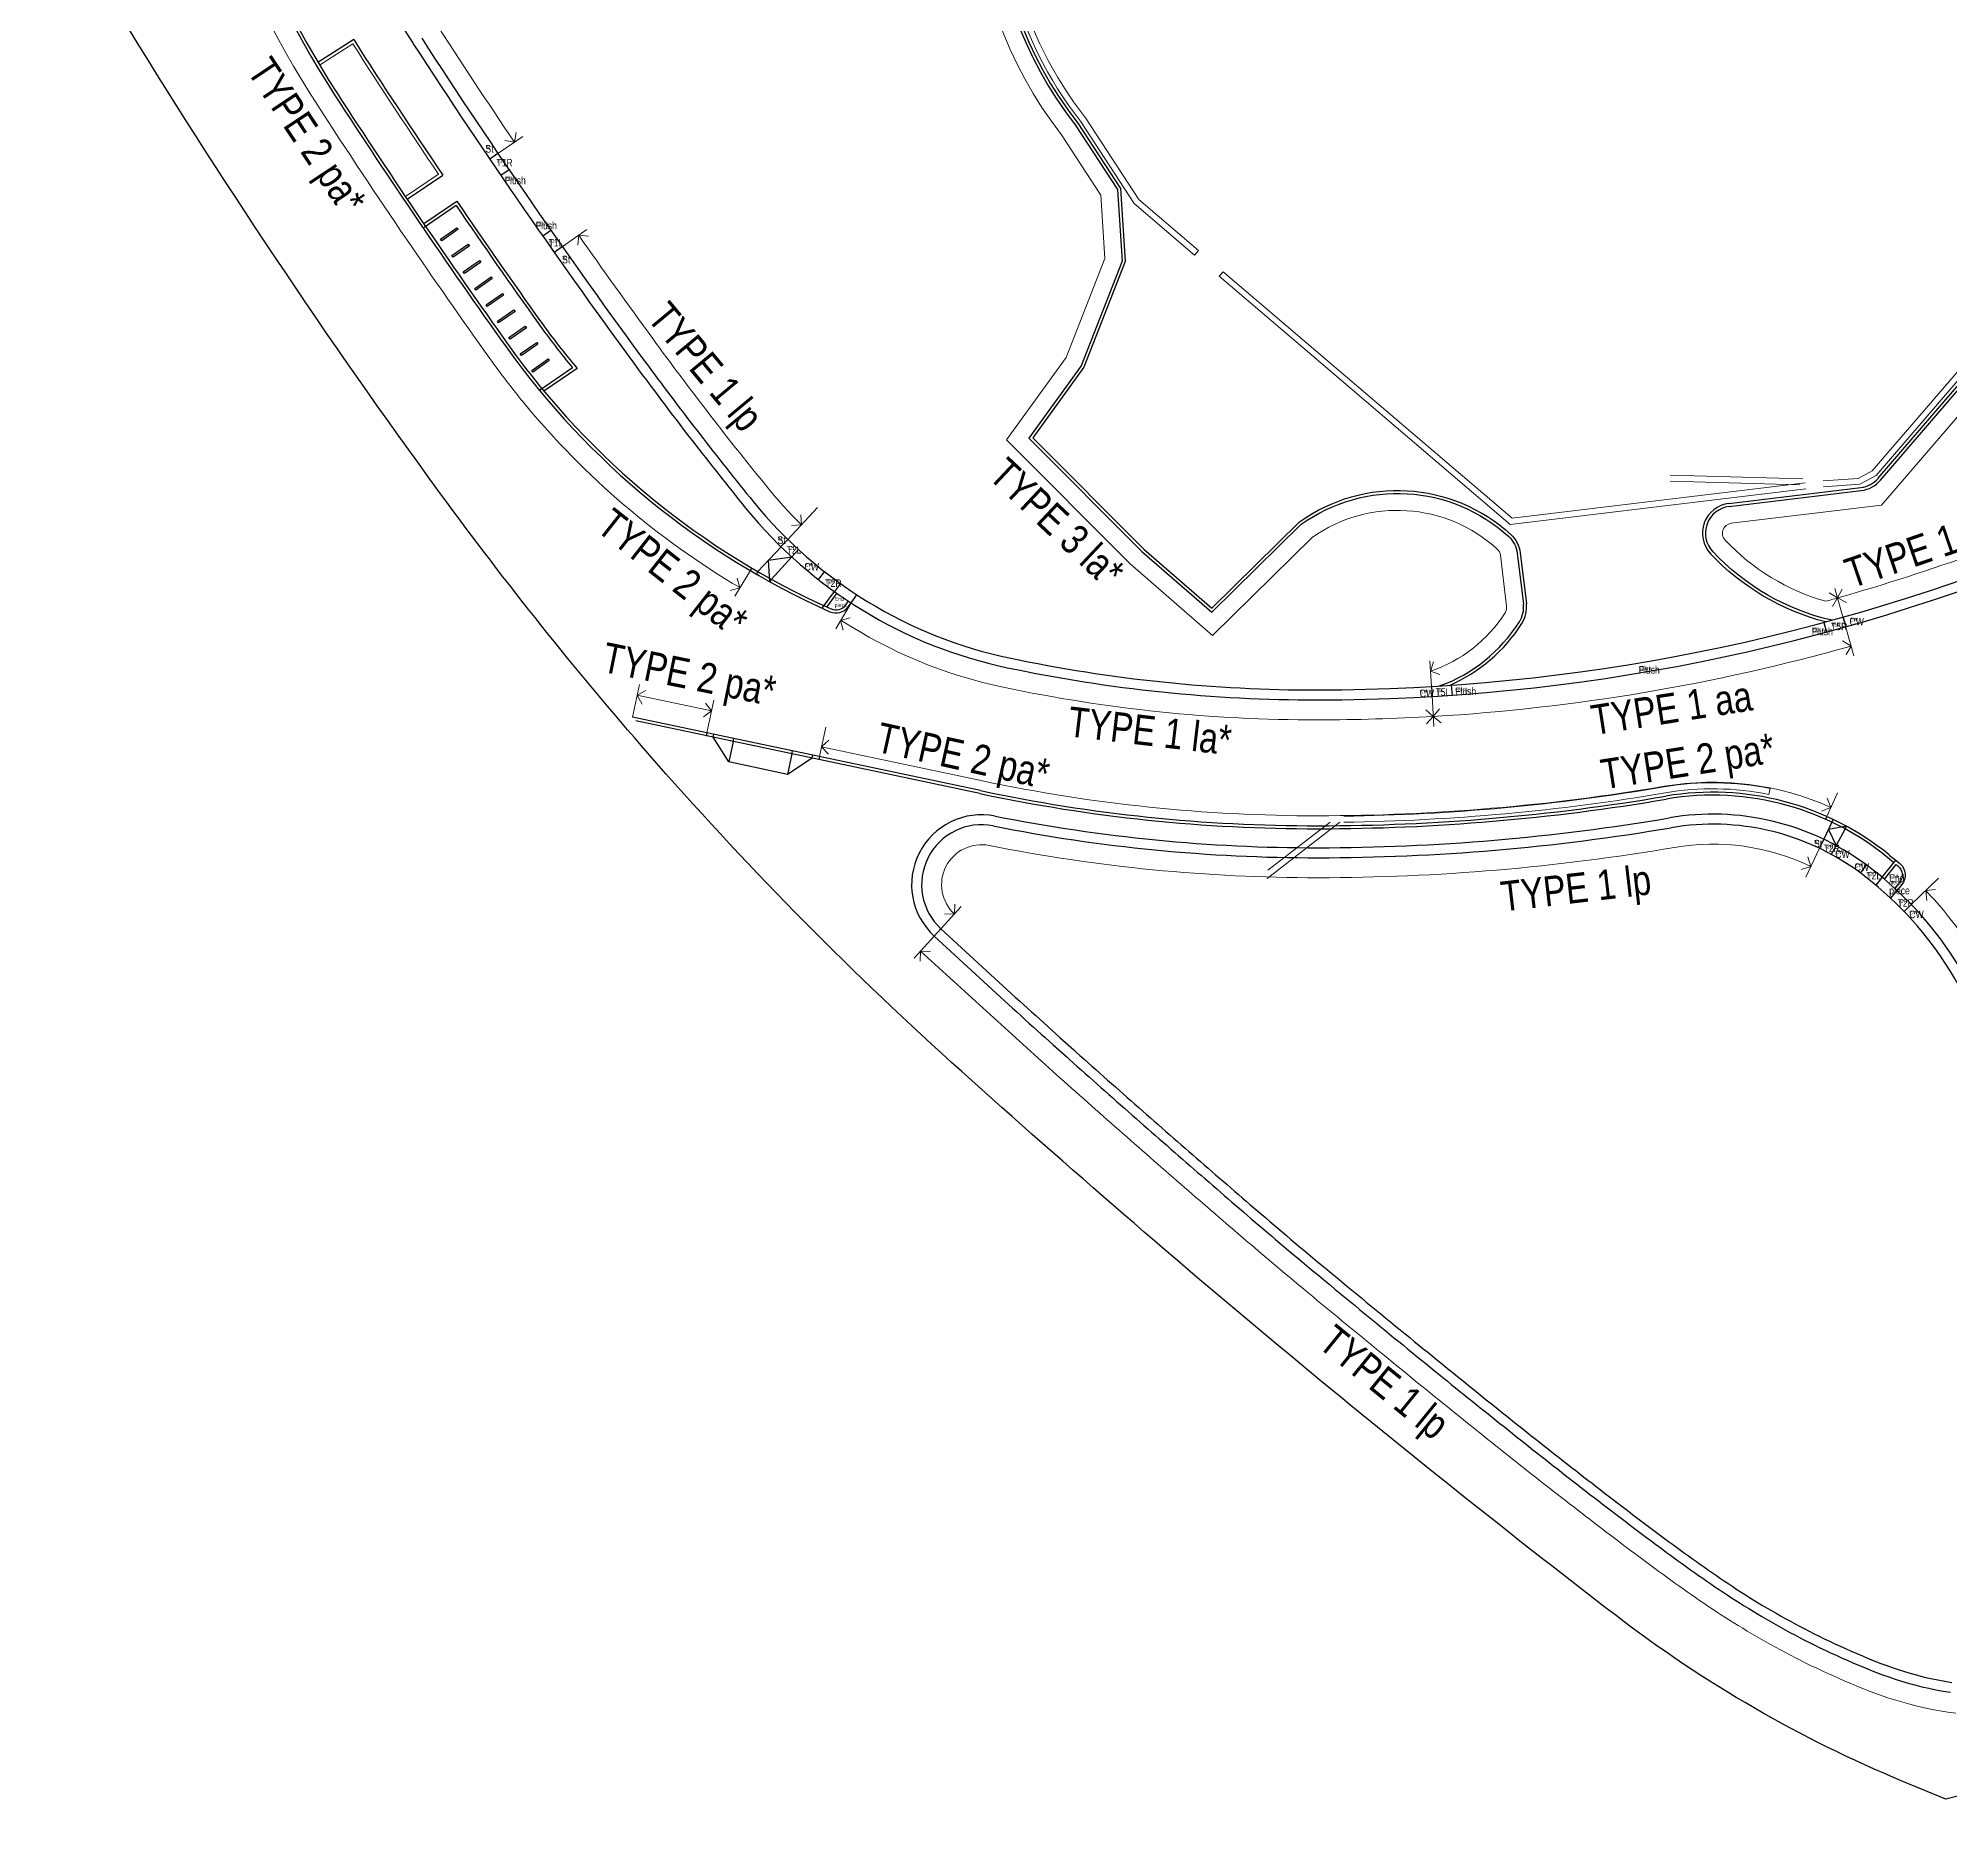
# Model space of a CAD drawing. Extents: x 832756 to 834508, y 817753 to 818399.
# Drawn here: x 833954.7 to 834050.4, y 817753.4 to 817843.3 of the extents above; entities that cross this region are included whole.
import ezdxf

# ---------------------------------------------------------------- set-up
doc = ezdxf.new("R2010")
doc.units = 0
doc.header["$MEASUREMENT"] = 0
doc.linetypes.add('ACAD_ISO02W100', pattern=[15, 12, -3])
for name, color, linetype, lineweight in [('000-PAV-Concrete-b', 1, 'Continuous', 25), ('000-PAV-Tree pits-b', 5, 'Continuous', 9), ('000-West8 - Transition pieces', 2, 'Continuous', 30), ('000-West8 - Transition pieces @ 0.25', 2, 'Continuous', 30), ('000-West8 - Transition pieces @ 0.5', 2, 'Continuous', 30), ('020-gutter-b-a', 8, 'ACAD_ISO02W100', 9), ('KERBS TYPE', 3, 'Continuous', 0)]:
    doc.layers.add(name, color=color, linetype=linetype, lineweight=lineweight)
doc.layers.add('bike station', color=1, linetype='Continuous')
doc.styles.add('base plan(mm)$0$SWIS721 LT', font='swiss.ttf')
doc.styles.add('W8 TOPO wkcd', font='swissc.ttf', dxfattribs={"height": 1.1})
doc.linetypes.add('FENCELINE1', pattern='A,6.35,-2.54,[133,ltypeshp.shx,S=2.54,R=0,X=-2.54,Y=0],-2.54,25.4', length=36.83)

# ---------------------------------------------------------------- blocks, each defined once
blk = doc.blocks.new('*U143')
at = {"layer": '000-West8 - Transition pieces @ 0.25', "insert": (0, 0), "char_height": 0.1875, "attachment_point": 1, "style": 'W8 TOPO wkcd'}
blk.add_mtext_dynamic_manual_height_columns('CW', width=0.37325, gutter_width=1.375, heights=[0.202], dxfattribs=at)
at = {"layer": '000-West8 - Transition pieces @ 0.5', "insert": (0, 0), "char_height": 0.375, "attachment_point": 1, "style": 'W8 TOPO wkcd'}
blk.add_mtext_dynamic_manual_height_columns('CW', width=0.74649, gutter_width=2.75, heights=[0.405], dxfattribs=at)
blk = doc.blocks.new('CW')
at = {"layer": '000-West8 - Transition pieces'}
blk.add_blockref('*U143', (0, 0), dxfattribs=at)
blk = doc.blocks.new('*U142')
at = {"layer": '000-West8 - Transition pieces @ 0.25', "insert": (0, 0), "char_height": 0.1875, "attachment_point": 1, "style": 'W8 TOPO wkcd'}
blk.add_mtext_dynamic_manual_height_columns('T2R', width=0.39888, gutter_width=1.375, heights=[0.205], dxfattribs=at)
at = {"layer": '000-West8 - Transition pieces @ 0.5', "insert": (0, 0), "char_height": 0.375, "attachment_point": 1, "style": 'W8 TOPO wkcd'}
blk.add_mtext_dynamic_manual_height_columns('T2R', width=0.79776, gutter_width=2.75, heights=[0.411], dxfattribs=at)
blk = doc.blocks.new('T2R')
at = {"layer": '000-West8 - Transition pieces'}
blk.add_blockref('*U142', (0, 0), dxfattribs=at)
blk = doc.blocks.new('*U137')
at = {"layer": '000-West8 - Transition pieces @ 0.25', "insert": (0, 0), "char_height": 0.1875, "attachment_point": 1, "style": 'W8 TOPO wkcd'}
blk.add_mtext_dynamic_manual_height_columns('St', width=0.37325, gutter_width=1.375, heights=[0.202], dxfattribs=at)
at = {"layer": '000-West8 - Transition pieces @ 0.5', "insert": (0, 0), "char_height": 0.375, "attachment_point": 1, "style": 'W8 TOPO wkcd'}
blk.add_mtext_dynamic_manual_height_columns('St', width=0.74649, gutter_width=2.75, heights=[0.405], dxfattribs=at)
blk = doc.blocks.new('St')
at = {"layer": '000-West8 - Transition pieces'}
blk.add_blockref('*U137', (0, 0), dxfattribs=at)
blk = doc.blocks.new('*U141')
at = {"layer": '000-West8 - Transition pieces @ 0.25', "insert": (0, 0), "char_height": 0.1875, "attachment_point": 1, "style": 'W8 TOPO wkcd'}
blk.add_mtext_dynamic_manual_height_columns('T2L', width=0.37325, gutter_width=1.375, heights=[0.202], dxfattribs=at)
at = {"layer": '000-West8 - Transition pieces @ 0.5', "insert": (0, 0), "char_height": 0.375, "attachment_point": 1, "style": 'W8 TOPO wkcd'}
blk.add_mtext_dynamic_manual_height_columns('T2L', width=0.74649, gutter_width=2.75, heights=[0.405], dxfattribs=at)
blk = doc.blocks.new('T2L')
at = {"layer": '000-West8 - Transition pieces'}
blk.add_blockref('*U141', (0, 0), dxfattribs=at)
blk = doc.blocks.new('*U157')
at = {"layer": '000-West8 - Transition pieces @ 0.25', "insert": (834047.343, 817801.438), "char_height": 0.1875, "attachment_point": 1, "style": 'W8 TOPO wkcd'}
blk.add_mtext_dynamic_manual_height_columns('End piece', width=0.37325, gutter_width=1.375, heights=[0.613], dxfattribs=at)
at = {"layer": '000-West8 - Transition pieces @ 0.5', "insert": (834047.343, 817801.438), "char_height": 0.375, "attachment_point": 1, "style": 'W8 TOPO wkcd'}
blk.add_mtext_dynamic_manual_height_columns('End piece', width=0.74649, gutter_width=2.75, heights=[1.226], dxfattribs=at)
blk = doc.blocks.new('*U150')
at = {"layer": '000-West8 - Transition pieces @ 0.25', "insert": (0, 0), "char_height": 0.1875, "attachment_point": 1, "style": 'W8 TOPO wkcd'}
blk.add_mtext_dynamic_manual_height_columns('T5L', width=0.39888, gutter_width=1.375, heights=[0.205], dxfattribs=at)
at = {"layer": '000-West8 - Transition pieces @ 0.5', "insert": (0, 0), "char_height": 0.375, "attachment_point": 1, "style": 'W8 TOPO wkcd'}
blk.add_mtext_dynamic_manual_height_columns('T5L', width=0.79776, gutter_width=2.75, heights=[0.411], dxfattribs=at)
blk = doc.blocks.new('T5L')
at = {"layer": '000-West8 - Transition pieces'}
blk.add_blockref('*U150', (0, 0), dxfattribs=at)
blk = doc.blocks.new('*U152')
at = {"layer": '000-West8 - Transition pieces @ 0.25', "insert": (0, 0), "char_height": 0.1875, "attachment_point": 1, "style": 'W8 TOPO wkcd'}
blk.add_mtext_dynamic_manual_height_columns('T5R', width=0.39888, gutter_width=1.375, heights=[0.205], dxfattribs=at)
at = {"layer": '000-West8 - Transition pieces @ 0.5', "insert": (0, 0), "char_height": 0.375, "attachment_point": 1, "style": 'W8 TOPO wkcd'}
blk.add_mtext_dynamic_manual_height_columns('T5R', width=0.79776, gutter_width=2.75, heights=[0.411], dxfattribs=at)
blk = doc.blocks.new('T5R')
at = {"layer": '000-West8 - Transition pieces'}
blk.add_blockref('*U152', (0, 0), dxfattribs=at)
blk = doc.blocks.new('*U138')
at = {"layer": '000-West8 - Transition pieces @ 0.25', "insert": (0, 0), "char_height": 0.1875, "attachment_point": 1, "style": 'W8 TOPO wkcd'}
blk.add_mtext_dynamic_manual_height_columns('Flush', width=0.37325, gutter_width=1.375, heights=[0.202], dxfattribs=at)
at = {"layer": '000-West8 - Transition pieces @ 0.5', "insert": (0, 0), "char_height": 0.375, "attachment_point": 1, "style": 'W8 TOPO wkcd'}
blk.add_mtext_dynamic_manual_height_columns('Flush', width=0.74649, gutter_width=2.75, heights=[0.405], dxfattribs=at)
blk = doc.blocks.new('Flush')
at = {"layer": '000-West8 - Transition pieces'}
blk.add_blockref('*U138', (0, 0), dxfattribs=at)
blk = doc.blocks.new('*U139')
at = {"layer": '000-West8 - Transition pieces @ 0.25', "insert": (0, 0), "char_height": 0.1875, "attachment_point": 1, "style": 'W8 TOPO wkcd'}
blk.add_mtext_dynamic_manual_height_columns('T1L', width=0.39888, gutter_width=1.375, heights=[0.205], dxfattribs=at)
at = {"layer": '000-West8 - Transition pieces @ 0.5', "insert": (0, 0), "char_height": 0.375, "attachment_point": 1, "style": 'W8 TOPO wkcd'}
blk.add_mtext_dynamic_manual_height_columns('T1L', width=0.79776, gutter_width=2.75, heights=[0.411], dxfattribs=at)
blk = doc.blocks.new('T1L')
at = {"layer": '000-West8 - Transition pieces'}
blk.add_blockref('*U139', (0, 0), dxfattribs=at)
blk = doc.blocks.new('*U140')
at = {"layer": '000-West8 - Transition pieces @ 0.25', "insert": (0, 0), "char_height": 0.1875, "attachment_point": 1, "style": 'W8 TOPO wkcd'}
blk.add_mtext_dynamic_manual_height_columns('T1R', width=0.39888, gutter_width=1.375, heights=[0.205], dxfattribs=at)
at = {"layer": '000-West8 - Transition pieces @ 0.5', "insert": (0, 0), "char_height": 0.375, "attachment_point": 1, "style": 'W8 TOPO wkcd'}
blk.add_mtext_dynamic_manual_height_columns('T1R', width=0.79776, gutter_width=2.75, heights=[0.411], dxfattribs=at)
blk = doc.blocks.new('T1R')
at = {"layer": '000-West8 - Transition pieces'}
blk.add_blockref('*U140', (0, 0), dxfattribs=at)
blk = doc.blocks.new('A$C1F770982')
at = {"layer": '020-gutter-b-a', "color": 2, "linetype": 'FENCELINE1', "ltscale": 4e-05}
for points in [[(834002.998, 817853.989, 0.20951), (834006.849, 817839.137), (834009.536, 817835.008), (834012.556, 817832.432)], [(834003.295, 817853.948, 0.209794), (834007.093, 817839.312), (834009.764, 817835.208), (834012.751, 817832.66)]]:
    blk.add_lwpolyline(points, format="xyb", dxfattribs=at)
for points in [[(834057.614, 817834.556), (834046.489, 817821.632), (834045.787, 817821.257), (834044.027, 817821.139)], [(834057.841, 817834.361), (834046.68, 817821.394), (834045.871, 817820.962), (834044.047, 817820.839)], [(834012.751, 817832.66), (834012.556, 817832.432)], [(834013.795, 817831.374), (834013.99, 817831.603)], [(834013.795, 817831.374), (834018.997, 817826.936)], [(834013.99, 817831.603), (834019.192, 817827.165)], [(834018.997, 817826.936), (834028.362, 817818.946)], [(834019.192, 817827.165), (834028.457, 817819.26)], [(834028.362, 817818.946), (834043.161, 817820.732)], [(834028.457, 817819.26), (834043.125, 817821.03)], [(834042.863, 817820.936), (834036.368, 817821.123)], [(834043.023, 817821.231), (834036.376, 817821.423)], [(834041.319, 817805.435), (834041.38, 817805.729)], [(834019.839, 817804.05), (834016.189, 817801.235)], [(834019.342, 817804.046), (834016.232, 817801.647)]]:
    blk.add_lwpolyline(points, dxfattribs=at)
for centre, radius, start, end in [((834018.631, 817908.177), 103.841, 270.77635, 279.67055), ((834018.631, 817908.177), 104.141, 270.77561, 279.67055), ((834038.505, 817791.548), 14.47, 78.54066, 99.67039), ((834038.505, 817791.548), 14.17, 78.54737, 99.67039)]:
    blk.add_arc(centre, radius, start, end, dxfattribs=at)

msp = doc.modelspace()

# ---------------------------------------------------------------- linework, layer by layer
at = {"layer": '000-PAV-Concrete-b'}
for p, q in [((833970.456, 817843.219), (833968.669, 817842.075)), ((833973.13, 817835.236), (833974.913, 817836.438)), ((834039.31, 817820.001), (834045.927, 817820.799)), ((834039.328, 817819.852), (834045.945, 817820.65))]:
    msp.add_line(p, q, dxfattribs=at)
at = {"layer": '000-PAV-Concrete-b', "ltscale": 0.01}
for p, q in [((833975.583, 817834.916), (833973.933, 817833.786)), ((833975.622, 817835.124), (833973.972, 817833.995)), ((833981.419, 817826.792), (833979.762, 817825.657)), ((833981.64, 817826.761), (833979.982, 817825.626)), ((834001.84, 817805.625), (833984.416, 817809.308)), ((834001.809, 817805.478), (833984.576, 817809.121)), ((834047.344, 817802.404), (834047.675, 817802.139))]:
    msp.add_line(p, q, dxfattribs=at)
at = {"layer": '000-PAV-Concrete-b'}
for points in [[(834210.283, 817753.895), (834162.651, 817753.623), (834160.744, 817753.995), (834157.916, 817753.361), (834107.512, 817754.565), (834105.198, 817754.977), (834099.331, 817758.641), (834095.064, 817760.806), (834078.175, 817762.115), (834050.169, 817755.142), (834048.03, 817756.03, -0.065281), (834033.662, 817764.332, -0.019968), (834000.397, 817792.025, -0.029895), (833985.19, 817807.494, -0.021438), (833974.808, 817820.486, -0.020879), (833958.722, 817844.532, -0.129185), (833955.638, 817853.524), (833954.765, 817865.4), (833954.661, 817879.821), (833954.757, 818098.296, -0.191627)], [(834046.902, 817821.161), (834066.123, 817843.492, 0.414214), (834064.492, 817865.281), (834044.124, 817882.812, 0.414214), (834022.336, 817881.181), (834006.12, 817862.341, 0.334705), (834006.589, 817838.95), (834008.696, 817835.713), (834008.933, 817832.13), (834006.89, 817826.891), (834004.258, 817823.275), (834009.911, 817817.599), (834013.424, 817814.553), (834017.904, 817818.958, -0.354054), (834028.287, 817818.344, -0.179645), (834028.717, 817817.508), (834029.024, 817814.963)], [(834046.788, 817821.259), (834066.009, 817843.59, 0.414214), (834064.394, 817865.167), (834044.026, 817882.698, 0.414214), (834022.449, 817881.083), (834006.238, 817862.248, 0.334709), (834006.711, 817839.038), (834008.843, 817835.762), (834009.085, 817832.106), (834007.023, 817826.819), (834004.455, 817823.29), (834010.013, 817817.709), (834013.418, 817814.757), (834017.807, 817819.073, -0.354446), (834028.388, 817818.454, -0.179645), (834028.866, 817817.526), (834029.173, 817814.981)], [(833969.495, 817840.462, 0.011467), (833978.083, 817827.843)], [(834044.167, 817814.069, -0.142555), (834038.396, 817817.486)], [(834044.465, 817814.151, -0.148343), (834038.505, 817817.588, -0.148343)], [(833994.3, 817814.584, 0.352401), (833995.21, 817814.823), (833995.358, 817815.023)], [(833994.362, 817814.721, 0.352401), (833995.089, 817814.912), (833995.237, 817815.112)]]:
    msp.add_lwpolyline(points, format="xyb", dxfattribs=at)
at = {"layer": '000-PAV-Concrete-b', "ltscale": 0.01}
for points in [[(833973.44, 817843.016, 0.01523), (833984.808, 817826.58, 0.011467)], [(833973.86, 817843.288, 0.01523), (833985.21, 817826.877, 0.011467)], [(833969.621, 817840.543, 0.011467), (833978.205, 817827.93)], [(834003.179, 817811.781, 0.052259), (834018.731, 817810.167, 0.098675), (834056.292, 817817.691)], [(834003.282, 817812.27, 0.052259), (834018.73, 817810.667, 0.098675), (834056.1, 817818.153)], [(834001.809, 817805.478, 0.052382), (834018.737, 817803.717, 0.041971), (834036.179, 817805.201)], [(834001.84, 817805.625, 0.052382), (834018.737, 817803.867, 0.041971), (834036.153, 817805.349)], [(834002.576, 817804.351, 0.049389), (834018.738, 817802.767, 0.041971), (834036.338, 817804.264, 0.041971)], [(834002.479, 817803.86, 0.049389), (834018.738, 817802.267, 0.041971), (834036.422, 817803.771, 0.041971)], [(834047.696, 817801.927), (834047.781, 817801.857, -0.40886), (834047.859, 817801.02), (834047.623, 817800.73)], [(834047.675, 817802.139), (834047.877, 817801.972, -0.40916), (834047.975, 817800.925), (834047.733, 817800.628)]]:
    msp.add_lwpolyline(points, format="xyb", dxfattribs=at)
at = {"layer": '000-PAV-Concrete-b'}
for points in [[(833991.853, 817817.834), (833990.7, 817816.59)], [(833991.298, 817816.08), (833991.231, 817817.163), (833992.387, 817817.328)], [(833991.371, 817816.211), (833992.388, 817817.327)], [(833993.919, 817814.757), (833994.532, 817815.588)], [(833994.149, 817814.816), (833994.653, 817815.499)], [(833999.863, 817798.71), (834003.376, 817795.479), (834003.582, 817795.291), (834003.787, 817795.105), (834003.992, 817794.918), (834004.197, 817794.733), (834004.401, 817794.548), (834004.604, 817794.364), (834004.808, 817794.18), (834005.011, 817793.997), (834005.213, 817793.814), (834005.415, 817793.632), (834005.617, 817793.451), (834005.818, 817793.27), (834006.507, 817792.651), (834006.618, 817792.553), (834006.818, 817792.374), (834007.017, 817792.196), (834007.216, 817792.019), (834007.414, 817791.842), (834007.612, 817791.666), (834007.81, 817791.49), (834008.007, 817791.315), (834008.204, 817791.14), (834008.401, 817790.966), (834008.597, 817790.792), (834008.793, 817790.619), (834008.989, 817790.445), (834009.184, 817790.273), (834009.38, 817790.101), (834009.574, 817789.929), (834009.769, 817789.757), (834009.963, 817789.586), (834010.158, 817789.416), (834010.351, 817789.245), (834010.545, 817789.076), (834010.738, 817788.906), (834010.931, 817788.737), (834011.124, 817788.568), (834011.317, 817788.399), (834011.509, 817788.231), (834011.702, 817788.063), (834011.894, 817787.896), (834012.086, 817787.728), (834012.277, 817787.561), (834012.469, 817787.395), (834012.66, 817787.228), (834012.851, 817787.062), (834013.042, 817786.896), (834013.233, 817786.731), (834013.423, 817786.565), (834013.614, 817786.4), (834013.804, 817786.235), (834013.994, 817786.07), (834014.184, 817785.906), (834014.375, 817785.741), (834014.565, 817785.576), (834014.756, 817785.411), (834014.948, 817785.246), (834015.141, 817785.08), (834015.335, 817784.914), (834015.53, 817784.746), (834015.726, 817784.578), (834015.924, 817784.408), (834016.124, 817784.238), (834016.325, 817784.065), (834016.529, 817783.892), (834016.735, 817783.717), (834016.944, 817783.54), (834017.155, 817783.361), (834017.369, 817783.18), (834017.585, 817782.998), (834017.805, 817782.812), (834018.029, 817782.625), (834018.256, 817782.435), (834018.486, 817782.242), (834018.72, 817782.047), (834018.956, 817781.85), (834019.195, 817781.651), (834019.436, 817781.451), (834019.679, 817781.249), (834019.924, 817781.047), (834020.17, 817780.843), (834020.416, 817780.64), (834020.663, 817780.436), (834020.911, 817780.232), (834021.158, 817780.028), (834021.405, 817779.825), (834021.652, 817779.622), (834021.897, 817779.421), (834022.141, 817779.22), (834022.384, 817779.022), (834022.624, 817778.825), (834022.862, 817778.63), (834023.098, 817778.437), (834023.331, 817778.247), (834023.561, 817778.059), (834023.788, 817777.873), (834024.013, 817777.69), (834024.234, 817777.51), (834024.454, 817777.331), (834024.671, 817777.154), (834024.887, 817776.979), (834025.1, 817776.806), (834025.312, 817776.634), (834025.522, 817776.464), (834025.731, 817776.295), (834025.938, 817776.127), (834026.144, 817775.96), (834026.35, 817775.794), (834026.554, 817775.629), (834026.758, 817775.465), (834026.961, 817775.302), (834027.164, 817775.138), (834027.367, 817774.975), (834027.57, 817774.813), (834027.773, 817774.65), (834027.976, 817774.487), (834028.179, 817774.325), (834028.383, 817774.163), (834028.586, 817774.001), (834028.789, 817773.838), (834028.993, 817773.676), (834029.197, 817773.514), (834029.401, 817773.353), (834029.605, 817773.191), (834029.809, 817773.029), (834030.013, 817772.868), (834030.217, 817772.707), (834030.421, 817772.546), (834030.625, 817772.386), (834030.829, 817772.225), (834031.033, 817772.065), (834031.237, 817771.905), (834031.441, 817771.746), (834031.645, 817771.587), (834031.849, 817771.428), (834032.053, 817771.269), (834032.257, 817771.111), (834032.46, 817770.953), (834032.664, 817770.796), (834032.867, 817770.639), (834033.07, 817770.483), (834033.274, 817770.327), (834033.477, 817770.171), (834033.679, 817770.016), (834033.882, 817769.861), (834034.084, 817769.707), (834034.287, 817769.553), (834034.489, 817769.4), (834034.69, 817769.247), (834034.892, 817769.095), (834035.093, 817768.944), (834035.294, 817768.793), (834035.495, 817768.643), (834035.696, 817768.493), (834035.896, 817768.344), (834036.096, 817768.195), (834036.295, 817768.048), (834036.494, 817767.901), (834036.693, 817767.754), (834036.892, 817767.609), (834037.09, 817767.464), (834037.289, 817767.32), (834037.488, 817767.177), (834037.687, 817767.034), (834037.886, 817766.892), (834038.086, 817766.751), (834038.287, 817766.61), (834038.488, 817766.471), (834038.69, 817766.331), (834038.894, 817766.193), (834039.098, 817766.055), (834039.303, 817765.918), (834039.51, 817765.781), (834039.718, 817765.645), (834039.927, 817765.51), (834040.139, 817765.376), (834040.352, 817765.242), (834040.566, 817765.108), (834040.783, 817764.975), (834041.002, 817764.843), (834041.223, 817764.711), (834041.447, 817764.58), (834041.673, 817764.45), (834041.901, 817764.32), (834042.132, 817764.19), (834042.366, 817764.062), (834042.603, 817763.933), (834042.843, 817763.805), (834043.086, 817763.678), (834043.333, 817763.551), (834043.582, 817763.425), (834043.835, 817763.299), (834044.092, 817763.174), (834044.353, 817763.049), (834044.617, 817762.925), (834044.885, 817762.801), (834045.158, 817762.677), (834045.435, 817762.554), (834045.715, 817762.432), (834046, 817762.31), (834046.288, 817762.19), (834046.581, 817762.072), (834046.878, 817761.956), (834047.179, 817761.844), (834047.485, 817761.734), (834047.796, 817761.629), (834048.112, 817761.528), (834048.433, 817761.432), (834048.759, 817761.342), (834049.092, 817761.257), (834049.43, 817761.179), (834049.774, 817761.109), (834050.124, 817761.045), (834050.482, 817760.99)], [(833999.524, 817798.342), (834003.038, 817795.11), (834003.245, 817794.922), (834003.451, 817794.735), (834003.656, 817794.548), (834003.861, 817794.363), (834004.065, 817794.177), (834004.269, 817793.993), (834004.472, 817793.809), (834004.675, 817793.626), (834004.878, 817793.443), (834005.08, 817793.261), (834005.282, 817793.079), (834005.484, 817792.898), (834006.174, 817792.278), (834006.285, 817792.179), (834006.485, 817792.001), (834006.684, 817791.823), (834006.883, 817791.646), (834007.082, 817791.469), (834007.28, 817791.293), (834007.478, 817791.117), (834007.675, 817790.941), (834007.872, 817790.766), (834008.069, 817790.592), (834008.266, 817790.418), (834008.462, 817790.244), (834008.658, 817790.071), (834008.853, 817789.898), (834009.049, 817789.726), (834009.244, 817789.554), (834009.439, 817789.382), (834009.633, 817789.211), (834009.827, 817789.04), (834010.021, 817788.87), (834010.215, 817788.7), (834010.409, 817788.53), (834010.602, 817788.361), (834010.795, 817788.192), (834010.988, 817788.023), (834011.18, 817787.855), (834011.373, 817787.687), (834011.565, 817787.519), (834011.757, 817787.352), (834011.949, 817787.184), (834012.14, 817787.018), (834012.332, 817786.851), (834012.523, 817786.685), (834012.714, 817786.519), (834012.905, 817786.353), (834013.096, 817786.187), (834013.286, 817786.022), (834013.477, 817785.857), (834013.667, 817785.692), (834013.857, 817785.528), (834014.048, 817785.363), (834014.238, 817785.198), (834014.43, 817785.033), (834014.622, 817784.867), (834014.815, 817784.701), (834015.009, 817784.534), (834015.204, 817784.367), (834015.4, 817784.198), (834015.599, 817784.028), (834015.799, 817783.857), (834016.001, 817783.685), (834016.205, 817783.511), (834016.411, 817783.336), (834016.62, 817783.159), (834016.832, 817782.979), (834017.046, 817782.798), (834017.263, 817782.615), (834017.484, 817782.43), (834017.707, 817782.242), (834017.935, 817782.051), (834018.166, 817781.858), (834018.4, 817781.663), (834018.636, 817781.466), (834018.876, 817781.266), (834019.117, 817781.066), (834019.36, 817780.864), (834019.605, 817780.661), (834019.851, 817780.458), (834020.098, 817780.254), (834020.345, 817780.05), (834020.593, 817779.846), (834020.841, 817779.642), (834021.088, 817779.438), (834021.334, 817779.236), (834021.58, 817779.034), (834021.824, 817778.834), (834022.067, 817778.635), (834022.307, 817778.438), (834022.545, 817778.243), (834022.781, 817778.05), (834023.014, 817777.86), (834023.245, 817777.672), (834023.472, 817777.486), (834023.697, 817777.303), (834023.919, 817777.122), (834024.138, 817776.943), (834024.356, 817776.766), (834024.571, 817776.591), (834024.785, 817776.418), (834024.997, 817776.246), (834025.207, 817776.075), (834025.416, 817775.906), (834025.624, 817775.738), (834025.83, 817775.571), (834026.036, 817775.405), (834026.24, 817775.24), (834026.444, 817775.076), (834026.648, 817774.912), (834026.851, 817774.749), (834027.054, 817774.586), (834027.257, 817774.423), (834027.461, 817774.26), (834027.664, 817774.097), (834027.867, 817773.935), (834028.07, 817773.772), (834028.274, 817773.61), (834028.478, 817773.447), (834028.682, 817773.285), (834028.886, 817773.123), (834029.09, 817772.961), (834029.294, 817772.799), (834029.498, 817772.637), (834029.703, 817772.476), (834029.907, 817772.315), (834030.111, 817772.154), (834030.316, 817771.993), (834030.52, 817771.832), (834030.725, 817771.672), (834030.929, 817771.512), (834031.133, 817771.352), (834031.338, 817771.193), (834031.542, 817771.033), (834031.746, 817770.875), (834031.95, 817770.716), (834032.154, 817770.558), (834032.358, 817770.4), (834032.562, 817770.243), (834032.766, 817770.086), (834032.969, 817769.93), (834033.172, 817769.774), (834033.376, 817769.619), (834033.579, 817769.464), (834033.782, 817769.309), (834033.984, 817769.155), (834034.187, 817769.001), (834034.389, 817768.848), (834034.591, 817768.696), (834034.793, 817768.544), (834034.994, 817768.393), (834035.196, 817768.242), (834035.397, 817768.092), (834035.597, 817767.943), (834035.798, 817767.794), (834035.998, 817767.646), (834036.198, 817767.498), (834036.397, 817767.351), (834036.597, 817767.205), (834036.796, 817767.06), (834036.996, 817766.915), (834037.196, 817766.771), (834037.396, 817766.627), (834037.597, 817766.484), (834037.799, 817766.342), (834038.001, 817766.2), (834038.204, 817766.059), (834038.408, 817765.919), (834038.613, 817765.779), (834038.819, 817765.64), (834039.026, 817765.501), (834039.235, 817765.363), (834039.445, 817765.226), (834039.657, 817765.089), (834039.871, 817764.953), (834040.086, 817764.818), (834040.304, 817764.683), (834040.523, 817764.548), (834040.745, 817764.414), (834040.969, 817764.281), (834041.195, 817764.148), (834041.424, 817764.016), (834041.656, 817763.884), (834041.89, 817763.753), (834042.127, 817763.623), (834042.367, 817763.493), (834042.61, 817763.363), (834042.856, 817763.234), (834043.105, 817763.106), (834043.358, 817762.978), (834043.615, 817762.851), (834043.875, 817762.724), (834044.138, 817762.597), (834044.406, 817762.472), (834044.677, 817762.346), (834044.953, 817762.221), (834045.233, 817762.097), (834045.517, 817761.973), (834045.805, 817761.85), (834046.098, 817761.728), (834046.396, 817761.608), (834046.699, 817761.489), (834047.007, 817761.374), (834047.321, 817761.262), (834047.639, 817761.154), (834047.964, 817761.05), (834048.295, 817760.951), (834048.631, 817760.858), (834048.974, 817760.771), (834049.323, 817760.691), (834049.679, 817760.618), (834050.042, 817760.552), (834050.412, 817760.495)]]:
    msp.add_lwpolyline(points, dxfattribs=at)
at = {"layer": '000-PAV-Concrete-b', "ltscale": 0.01}
for points in [[(833993.408, 817807.254), (833992.183, 817806.44), (833989.248, 817807.06), (833988.458, 817808.301)], [(833989.465, 817808.088), (833989.248, 817807.06)], [(833992.401, 817807.467), (833992.183, 817806.44)], [(834044.472, 817804.046), (834044.063, 817803.189)], [(834045.204, 817803.841), (834044.3, 817803.685), (834044.678, 817802.875)], [(834045.133, 817803.709), (834044.678, 817802.875)], [(834046.982, 817801.288), (834047.675, 817802.139)], [(834047.097, 817801.191), (834047.696, 817801.927)]]:
    msp.add_lwpolyline(points, dxfattribs=at)
at = {"layer": '000-PAV-Concrete-b'}
for centre, radius, start, end in [((834009.786, 817866.551), 48, 184.20396, 212.9237), ((834009.786, 817866.551), 47.85, 184.20396, 212.9237), ((834009.786, 817866.551), 43.3, 184.20396, 212.9237), ((834248.86, 818021.355), 330.517, 212.61299, 214.01971), ((834252.056, 818023.561), 336.2, 212.64467, 212.64483), ((834010.627, 817851.1), 38, 215.55171, 219.76869), ((834010.627, 817851.1), 37.85, 215.55171, 220.01817), ((834010.627, 817851.1), 40, 215.55171, 245.91053), ((834010.627, 817851.1), 39.85, 215.55171, 245.91054), ((834045.765, 817822.139), 1.35, 276.88091, 319.28064), ((834045.765, 817822.139), 1.5, 276.88091, 319.28064), ((834039.49, 817818.511), 1.5, 96.88091, 223.15115), ((834039.49, 817818.511), 1.35, 96.88091, 223.15115), ((834027.684, 817814.801), 1.35, 327.63738, 6.88091), ((834027.684, 817814.801), 1.5, 327.63738, 6.88091), ((834022.109, 817818.334), 7.95, 290.00885, 327.63738), ((834022.109, 817818.334), 8.1, 293.32741, 327.63738), ((834001.893, 817800.918), 3.5, 78.74702, 227.39503), ((834001.893, 817800.918), 3, 78.74702, 227.39503), ((834035.484, 817787.439), 17.5, 12.08414, 53.6666), ((834035.484, 817787.439), 18, 12.08414, 53.6666)]:
    msp.add_arc(centre, radius, start, end, dxfattribs=at)
at = {"layer": '000-PAV-Concrete-b', "ltscale": 0.01}
for centre, radius, start, end in [((834248.86, 818021.355), 330.817, 214.30318, 215.55171), ((834248.86, 818021.355), 330.667, 214.27714, 215.55171), ((834131.272, 817934.618), 182, 216.41379, 219.12537), ((834131.272, 817934.618), 181.5, 216.41379, 219.12537), ((834007.925, 817834.286), 23, 219.12537, 258.09098), ((834007.925, 817834.286), 22.5, 219.12537, 258.09098), ((834038.505, 817791.548), 14, 50.84897, 99.67039), ((834038.505, 817791.548), 13.85, 49.09424, 99.67039), ((834038.505, 817791.548), 12.9, 53.6666, 99.67039), ((834038.505, 817791.548), 12.4, 53.6666, 99.67039)]:
    msp.add_arc(centre, radius, start, end, dxfattribs=at)
at = {"layer": '000-PAV-Tree pits-b'}
for p, q in [((833970.41, 817843.012), (833968.746, 817841.946)), ((833973.046, 817835.36), (833974.704, 817836.478))]:
    msp.add_line(p, q, dxfattribs=at)
msp.add_lwpolyline([(833970.41, 817843.012, 0.005911), (833974.704, 817836.478, 0.005911)], format="xyb", dxfattribs=at)
at = {"layer": '000-West8 - Transition pieces'}
for p, q in [((833994.829, 817815.99), (833994.532, 817815.588)), ((833995.358, 817815.023), (833995.655, 817815.426)), ((834046.982, 817801.288), (834046.665, 817800.898)), ((834047.417, 817800.239), (834047.733, 817800.628))]:
    msp.add_line(p, q, dxfattribs=at)
for points in [[(833977.68, 817837.521), (833977.267, 817837.239)], [(833978.243, 817836.694), (833977.83, 817836.413)], [(833980.331, 817833.668), (833979.921, 817833.381)], [(833980.903, 817832.848), (833980.493, 817832.561)], [(833991.843, 817817.844), (833992.192, 817818.201)], [(833992.387, 817817.328), (833992.725, 817817.697)], [(833990.322, 817816.637), (833990.399, 817816.766)], [(833990.7, 817816.59), (833990.625, 817816.46)], [(833991.371, 817816.211), (833991.298, 817816.08)], [(833994.029, 817816.59), (833993.72, 817816.197)], [(834044.07, 817814.043), (834044.201, 817813.561)], [(834045.035, 817814.305), (834045.166, 817813.823)], [(834024.419, 817810.838), (834024.453, 817810.34)], [(834025.416, 817810.903), (834025.451, 817810.404)], [(833988.146, 817808.52), (833988.111, 817808.353)], [(833988.454, 817808.281), (833988.489, 817808.447)], [(833989.461, 817808.068), (833989.497, 817808.234)], [(833992.396, 817807.447), (833992.432, 817807.614)], [(833993.404, 817807.234), (833993.439, 817807.401)], [(833993.782, 817807.328), (833993.747, 817807.162)], [(834044.219, 817804.329), (834044.149, 817804.173)], [(834044.463, 817804.028), (834044.537, 817804.182)], [(834045.123, 817803.691), (834045.204, 817803.841)], [(834044.063, 817803.189), (834043.847, 817802.738)], [(834044.678, 817802.875), (834044.439, 817802.436)], [(834046.195, 817801.905), (834045.898, 817801.503)], [(834048.447, 817799.927), (834048.087, 817799.58)]]:
    msp.add_lwpolyline(points, dxfattribs=at)
at = {"layer": 'bike station'}
for points in [[(833975.628, 817833.805), (833975.685, 817833.723), (833974.864, 817833.151), (833974.807, 817833.233)], [(833976.193, 817832.979), (833976.25, 817832.897), (833975.429, 817832.326), (833975.372, 817832.408)], [(833976.764, 817832.159), (833976.821, 817832.077), (833976.001, 817831.505), (833975.944, 817831.587)], [(833977.336, 817831.338), (833977.393, 817831.256), (833976.572, 817830.685), (833976.515, 817830.767)], [(833977.907, 817830.517), (833977.964, 817830.435), (833977.143, 817829.864), (833977.086, 817829.946)], [(833978.478, 817829.697), (833978.535, 817829.615), (833977.715, 817829.043), (833977.658, 817829.125)], [(833979.05, 817828.876), (833979.107, 817828.794), (833978.286, 817828.223), (833978.229, 817828.305)], [(833979.621, 817828.055), (833979.678, 817827.973), (833978.857, 817827.402), (833978.8, 817827.484)], [(833980.192, 817827.235), (833980.249, 817827.153), (833979.429, 817826.581), (833979.372, 817826.663)]]:
    msp.add_lwpolyline(points, close=True, dxfattribs=at)
at = {"layer": 'KERBS TYPE', "ltscale": 0.000125}
for p, q in [((833978.923, 817838.363), (833977.68, 817837.521)), ((833982.131, 817833.711), (833980.903, 817832.848)), ((833993.68, 817819.806), (833992.189, 817818.204)), ((833990.322, 817816.637), (833989.533, 817815.361)), ((833994.596, 817813.731), (833995.358, 817815.023)), ((834024.342, 817812.123), (834024.419, 817810.838)), ((833984.761, 817810.941), (833984.416, 817809.308)), ((833988.378, 817809.614), (833984.648, 817810.403)), ((833988.492, 817810.152), (833988.146, 817808.52)), ((834024.45, 817810.391), (834024.542, 817808.841)), ((833993.782, 817807.328), (833994.092, 817808.796)), ((834001.943, 817806.114), (833993.885, 817807.818)), ((834044.219, 817804.329), (834044.749, 817805.514)), ((834043.158, 817801.294), (834043.847, 817802.738)), ((834048.447, 817799.927), (834049.806, 817801.237)), ((834000.874, 817799.818), (833998.512, 817797.235))]:
    msp.add_line(p, q, dxfattribs=at)
at = {"layer": 'KERBS TYPE'}
msp.add_line((834044.623, 817815.747), (834045.574, 817812.379), dxfattribs=at)
at = {"layer": 'KERBS TYPE', "ltscale": 0.000125, "flags": 128}
for points in [[(834044.165, 817815.105, -0.136545), (834039.125, 817818.169, -0.614424), (834039.43, 817819.008), (834046.952, 817819.915), (834066.767, 817842.937, 0.414214), (834065.047, 817865.925), (834044.679, 817883.456, 0.414214), (834021.691, 817881.735), (834005.452, 817862.868, 0.334679), (834005.897, 817838.455), (834007.862, 817835.435), (834008.072, 817832.262), (834006.138, 817827.303), (834003.144, 817823.188), (834009.33, 817816.977), (834013.46, 817813.396), (834018.451, 817818.305, -0.351609), (834027.714, 817817.716, -0.179645), (834027.873, 817817.406), (834028.181, 817814.861, -0.172926), (834028.106, 817814.533, -0.172031), (834024.373, 817811.604, -0.172031)], [(833974.47, 817844.19, 0.005491), (833978.509, 817838.082, 0.005491)], [(833968.656, 817839.918, 0.006022), (833973.107, 817833.222)], [(833981.722, 817833.424, 0.004772), (833985.429, 817828.251, 0.013195), (833991.263, 817820.698, 0.027752), (833992.871, 817818.936)], [(834044.758, 817815.27, 0.034651), (834058.471, 817820.223)], [(834044.165, 817815.105, 0.001595), (834044.758, 817815.27, 0.001595)], [(834024.512, 817809.34, 0.054075), (834045.437, 817812.864)], [(834024.512, 817809.341, -0.014608), (834018.732, 817809.167, -0.05226), (834002.973, 817810.802, -0.05226)], [(834001.943, 817806.114, 0.052382), (834018.736, 817804.367, 0.041972), (834036.07, 817805.842)], [(834036.59, 817802.786, -0.041971), (834018.739, 817801.267, -0.049389), (834002.284, 817802.88)]]:
    msp.add_lwpolyline(points, format="xyb", dxfattribs=at)
for points in [[(833978.016, 817838.165), (833978.509, 817838.082), (833978.592, 817838.576)], [(833982.22, 817833.385), (833981.722, 817833.424), (833981.683, 817832.925)], [(833992.372, 817818.904), (833992.871, 817818.936), (833992.839, 817819.435)], [(833989.31, 817815.643), (833989.791, 817815.778), (833989.656, 817816.26)], [(834044.504, 817814.84), (834044.758, 817815.27), (834044.328, 817815.524)], [(834045.2, 817815.036), (834044.758, 817815.27), (834044.992, 817815.712)], [(833995.32, 817814.273), (833994.838, 817814.141), (833994.971, 817813.659)], [(834045.182, 817812.434), (834045.437, 817812.864), (834045.006, 817813.118)], [(834024.847, 817811.446), (834024.373, 817811.604), (834024.531, 817812.079)], [(833984.897, 817809.962), (833984.654, 817810.399), (833985.091, 817810.642)], [(833987.971, 817809.312), (833988.371, 817809.613), (833988.069, 817810.012)], [(834024.137, 817809.672), (834024.512, 817809.341), (834024.181, 817808.967)], [(834024.83, 817809.728), (834024.512, 817809.341), (834024.899, 817809.024)], [(833994.251, 817808.158), (833993.885, 817807.818), (833994.226, 817807.451)], [(834043.959, 817804.598), (834044.423, 817804.785), (834044.236, 817805.249)], [(834043.263, 817802.311), (834043.416, 817801.835), (834042.941, 817801.682)], [(834049.663, 817800.681), (834049.167, 817800.621), (834049.228, 817800.125)], [(834000.037, 817799.46), (834000.537, 817799.449), (834000.548, 817799.948)], [(833999.336, 817797.578), (833998.836, 817797.589), (833998.824, 817797.09)], [(833998.836, 817797.589), (834005.816, 817791.258), (834006.018, 817791.077), (834006.217, 817790.9), (834006.416, 817790.722), (834006.615, 817790.546), (834006.813, 817790.369), (834007.011, 817790.194), (834007.208, 817790.018), (834007.406, 817789.844), (834007.602, 817789.669), (834007.799, 817789.495), (834007.995, 817789.322), (834008.191, 817789.149), (834008.387, 817788.976), (834008.582, 817788.804), (834008.778, 817788.632), (834008.972, 817788.46), (834009.167, 817788.289), (834009.361, 817788.118), (834009.556, 817787.948), (834009.749, 817787.778), (834009.943, 817787.609), (834010.136, 817787.439), (834010.329, 817787.27), (834010.522, 817787.102), (834010.715, 817786.933), (834010.907, 817786.766), (834011.1, 817786.598), (834011.292, 817786.431), (834011.484, 817786.263), (834011.675, 817786.097), (834011.867, 817785.93), (834012.058, 817785.764), (834012.249, 817785.598), (834012.44, 817785.432), (834012.631, 817785.267), (834012.822, 817785.102), (834013.012, 817784.936), (834013.203, 817784.772), (834013.393, 817784.607), (834013.585, 817784.441), (834013.776, 817784.276), (834013.969, 817784.11), (834014.162, 817783.943), (834014.357, 817783.776), (834014.552, 817783.608), (834014.75, 817783.439), (834014.948, 817783.269), (834015.149, 817783.097), (834015.352, 817782.924), (834015.557, 817782.75), (834015.764, 817782.574), (834015.973, 817782.396), (834016.186, 817782.216), (834016.401, 817782.035), (834016.619, 817781.85), (834016.84, 817781.664), (834017.065, 817781.476), (834017.293, 817781.285), (834017.524, 817781.091), (834017.759, 817780.895), (834017.996, 817780.697), (834018.236, 817780.498), (834018.478, 817780.297), (834018.722, 817780.095), (834018.967, 817779.891), (834019.213, 817779.687), (834019.461, 817779.483), (834019.709, 817779.279), (834019.957, 817779.074), (834020.205, 817778.87), (834020.453, 817778.666), (834020.699, 817778.463), (834020.945, 817778.261), (834021.19, 817778.061), (834021.433, 817777.862), (834021.673, 817777.664), (834021.912, 817777.469), (834022.148, 817777.276), (834022.381, 817777.085), (834022.612, 817776.897), (834022.84, 817776.711), (834023.065, 817776.528), (834023.287, 817776.347), (834023.507, 817776.168), (834023.725, 817775.99), (834023.941, 817775.815), (834024.155, 817775.641), (834024.367, 817775.469), (834024.578, 817775.298), (834024.787, 817775.129), (834024.995, 817774.961), (834025.202, 817774.794), (834025.408, 817774.627), (834025.613, 817774.462), (834025.817, 817774.297), (834026.021, 817774.133), (834026.225, 817773.969), (834026.428, 817773.806), (834026.632, 817773.643), (834026.835, 817773.48), (834027.039, 817773.316), (834027.243, 817773.154), (834027.446, 817772.991), (834027.65, 817772.828), (834027.855, 817772.665), (834028.059, 817772.503), (834028.263, 817772.34), (834028.468, 817772.178), (834028.673, 817772.015), (834028.878, 817771.853), (834029.082, 817771.691), (834029.287, 817771.53), (834029.492, 817771.368), (834029.697, 817771.207), (834029.902, 817771.046), (834030.107, 817770.885), (834030.312, 817770.724), (834030.517, 817770.564), (834030.722, 817770.404), (834030.927, 817770.245), (834031.132, 817770.085), (834031.337, 817769.926), (834031.542, 817769.768), (834031.747, 817769.609), (834031.951, 817769.451), (834032.156, 817769.294), (834032.36, 817769.137), (834032.564, 817768.98), (834032.768, 817768.824), (834032.972, 817768.668), (834033.176, 817768.513), (834033.38, 817768.358), (834033.583, 817768.204), (834033.786, 817768.051), (834033.989, 817767.897), (834034.192, 817767.745), (834034.395, 817767.593), (834034.597, 817767.441), (834034.799, 817767.29), (834035.001, 817767.14), (834035.202, 817766.991), (834035.403, 817766.842), (834035.604, 817766.693), (834035.805, 817766.545), (834036.007, 817766.398), (834036.208, 817766.251), (834036.41, 817766.105), (834036.612, 817765.959), (834036.815, 817765.813), (834037.019, 817765.668), (834037.223, 817765.524), (834037.429, 817765.38), (834037.635, 817765.237), (834037.843, 817765.094), (834038.051, 817764.952), (834038.261, 817764.81), (834038.473, 817764.668), (834038.686, 817764.528), (834038.901, 817764.387), (834039.118, 817764.248), (834039.336, 817764.108), (834039.556, 817763.97), (834039.779, 817763.831), (834040.004, 817763.694), (834040.231, 817763.557), (834040.46, 817763.42), (834040.692, 817763.284), (834040.927, 817763.148), (834041.164, 817763.013), (834041.404, 817762.879), (834041.647, 817762.745), (834041.893, 817762.612), (834042.143, 817762.479), (834042.395, 817762.347), (834042.651, 817762.215), (834042.91, 817762.084), (834043.173, 817761.954), (834043.439, 817761.824), (834043.71, 817761.694), (834043.984, 817761.565), (834044.262, 817761.437), (834044.544, 817761.309), (834044.83, 817761.182), (834045.121, 817761.055), (834045.417, 817760.928), (834045.719, 817760.802), (834046.027, 817760.678), (834046.342, 817760.555), (834046.663, 817760.435), (834046.992, 817760.318), (834047.327, 817760.204), (834047.669, 817760.095), (834048.018, 817759.99), (834048.375, 817759.892), (834048.739, 817759.799), (834049.11, 817759.714), (834049.49, 817759.636), (834049.877, 817759.566), (834050.272, 817759.505), (834050.676, 817759.453)]]:
    msp.add_lwpolyline(points, dxfattribs=at)
at = {"layer": 'KERBS TYPE', "ltscale": 0.000125}
for points in [[(833978.99, 817825.021, -0.017239), (833977.27, 817827.261, -0.005445), (833973.107, 817833.222, -0.005445)], [(834002.973, 817810.802, -0.092115), (833994.868, 817814.149, -0.081275)], [(834049.167, 817800.621, -0.139854), (834054.063, 817791.417, -0.11543)]]:
    msp.add_lwpolyline(points, format="xyb", dxfattribs=at)
for centre, radius, start, end in [((834009.786, 817866.551), 49, 184.20396, 212.9237), ((834010.627, 817851.1), 41, 219.4992, 239.46508), ((834038.505, 817791.548), 14.5, 65.91342, 99.67039), ((834001.893, 817800.918), 2, 78.74702, 227.28303), ((834038.505, 817791.548), 11.4, 64.48099, 99.67039)]:
    msp.add_arc(centre, radius, start, end, dxfattribs=at)

# ---------------------------------------------------------------- block references
at = {"layer": '000-West8 - Transition pieces'}
for name, p in [('St', (833977.057, 817837.941)), ('T1R', (833977.606, 817837.245)), ('Flush', (833978.023, 817836.357)), ('Flush', (833979.579, 817834.099)), ('T1L', (833980.21, 817833.24)), ('St', (833980.895, 817832.396)), ('St', (833991.682, 817818.349)), ('T2L', (833992.135, 817817.863)), ('CW', (833993.039, 817817.019)), ('T2R', (833994.072, 817816.197)), ('T5R', (834044.429, 817814.031)), ('CW', (834045.358, 817814.275)), ('Flush', (834043.467, 817813.78)), ('Flush', (834034.802, 817811.86)), ('CW', (834023.837, 817810.681)), ('T5L', (834024.625, 817810.748)), ('Flush', (834025.611, 817810.786)), ('St', (834043.58, 817803.16)), ('T2R', (834044.058, 817802.924)), ('CW', (834044.644, 817802.634)), ('CW', (834045.613, 817801.98)), ('T2L', (834046.198, 817801.561)), ('*U157', (0, 0)), ('T2R', (834047.76, 817800.187)), ('CW', (834048.351, 817799.62))]:
    msp.add_blockref(name, p, dxfattribs=at)
at = {"layer": '020-gutter-b-a'}
msp.add_blockref('A$C1F770982', (0, 0), dxfattribs=at)

# ---------------------------------------------------------------- texts
at = {"layer": '000-West8 - Transition pieces', "insert": (833994.544, 817815.315), "char_height": 0.1875, "attachment_point": 1, "style": 'W8 TOPO wkcd'}
msp.add_mtext_dynamic_manual_height_columns('End piece', width=0.37325, gutter_width=1.375, heights=[0.569], dxfattribs=at)
at = {"layer": 'KERBS TYPE', "style": 'base plan(mm)$0$SWIS721 LT', "width": 0.8}
for s, rotation, p in [('TYPE 2 pa*', 303.58588, (833965.075, 817841.648)), ('TYPE 1 lp', 309.78544, (833985.1, 817829.266)), ('TYPE 3 la*', 316.74147, (834002.174, 817821.306)), ('TYPE 2 pa*', 321.79352, (833982.535, 817818.673)), ('TYPE 1 la*', 18.85243, (834045.456, 817815.737)), ('TYPE 2 pa*', 348.51394, (833982.816, 817811.593)), ('TYPE 1 aa', 8.92714, (834032.554, 817808.399)), ('TYPE 2 pa*', 347.49255, (833996.534, 817807.594)), ('TYPE 1 la*', 353.28189, (834006.161, 817808.354)), ('TYPE 2 pa*', 8.92714, (834033.04, 817805.685)), ('TYPE 1 lp', 6.64192, (834027.99, 817799.571)), ('TYPE 1 lp', 320.84802, (834018.673, 817777.82))]:
    msp.add_text(s, height=1.5, rotation=rotation, dxfattribs=at).set_placement(p)

doc.saveas('drawing.dxf')
